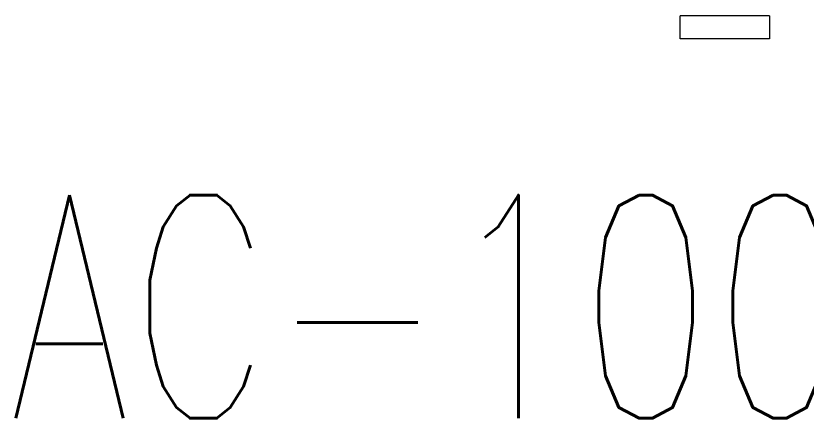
# Model space of a CAD drawing. Header units: inches. Extents: x -430764 to 624329, y 7374 to 217374.
# Drawn here: x -258189 to -254651, y 118725 to 120529 of the extents above; entities that cross this region are included whole.
import ezdxf
from ezdxf.enums import TextEntityAlignment as Align

# ---------------------------------------------------------------- set-up
doc = ezdxf.new("R2010")
doc.units = ezdxf.units.IN
doc.header["$MEASUREMENT"] = 0
doc.layers.add('CABLETRAYLAYOUT-EMBED 2_DWG$0$DwgTemplate', color=7, linetype='Continuous', lineweight=9)
doc.layers.add('Labels', color=7, linetype='Continuous', lineweight=5)
doc.styles.add('HZTXT', font='simplexs.shx', dxfattribs={"width": 0.7, "bigfont": 'hztxt.shx'})

msp = doc.modelspace()

# ---------------------------------------------------------------- linework, layer by layer
at = {"layer": 'CABLETRAYLAYOUT-EMBED 2_DWG$0$DwgTemplate', "color": 252, "linetype": 'Continuous'}
for p, q in [((-255215.3, 120425.7), (-255215.3, 120528.8)), ((-254815.3, 120528.8), (-255215.3, 120528.8)), ((-254815.3, 120528.8), (-254815.3, 120425.7)), ((-254815.3, 120425.7), (-255215.3, 120425.7))]:
    msp.add_line(p, q, dxfattribs=at)

# ---------------------------------------------------------------- texts
at = {"layer": 'Labels', "style": 'HZTXT', "width": 0.7}
msp.add_text('AC-100-I', height=1000, dxfattribs=at).set_placement((-255834.2, 119225), align=Align.MIDDLE_CENTER)

doc.saveas('drawing.dxf')
